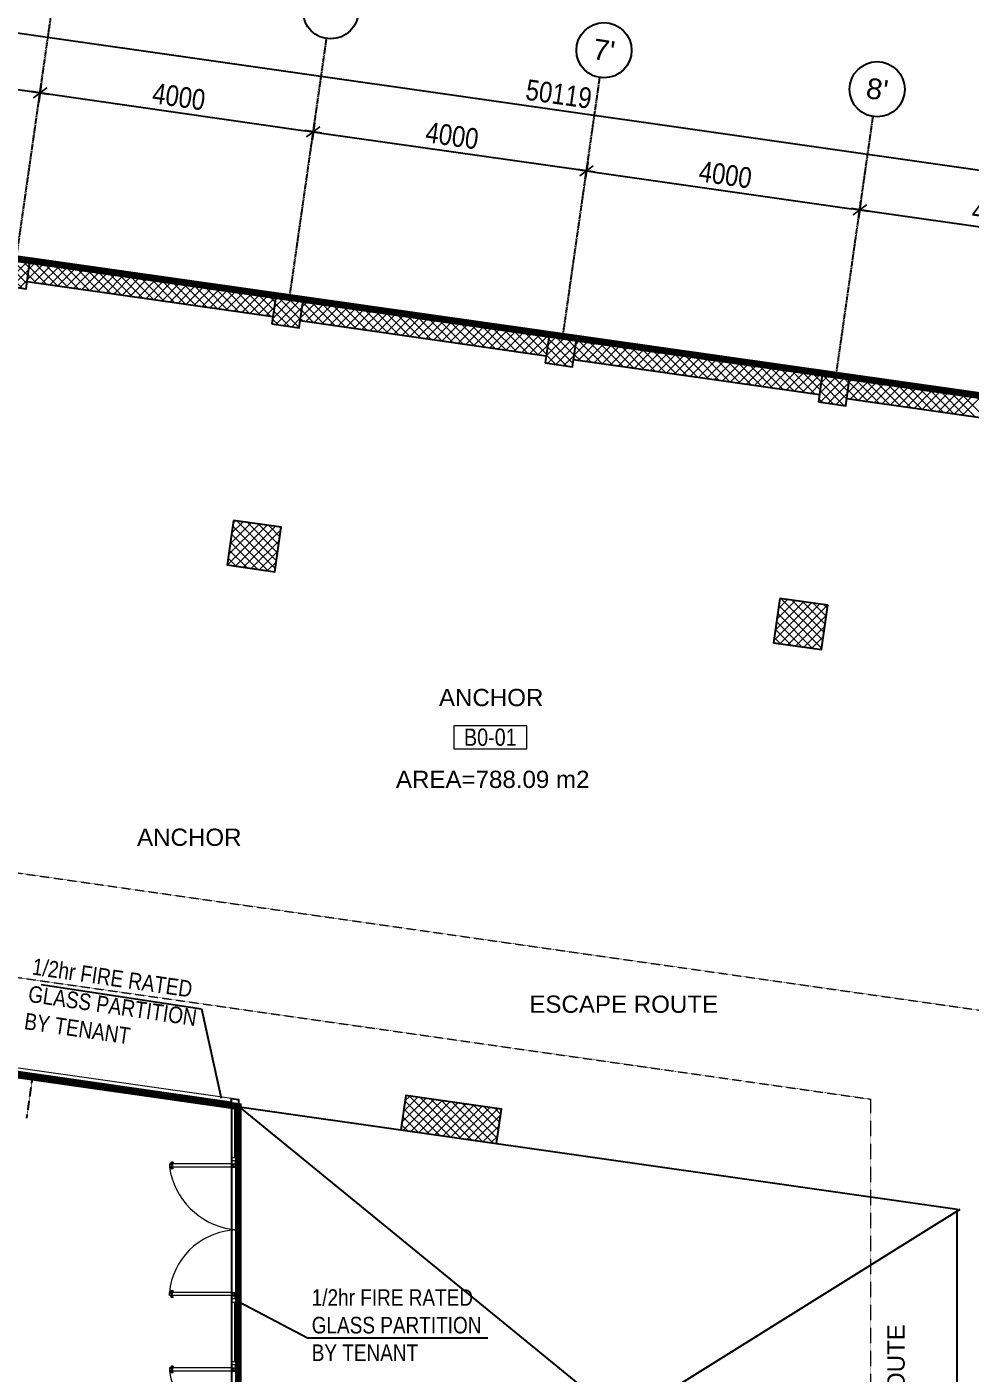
# Model space of a CAD drawing. Header units: inches. Extents: x 1217570 to 1371286, y 326920 to 480291.
# Drawn here: x 1298452 to 1312120, y 355890 to 375402 of the extents above; entities that cross this region are included whole.
import ezdxf
from ezdxf.enums import TextEntityAlignment as Align

# ---------------------------------------------------------------- set-up
doc = ezdxf.new("R2010")
doc.units = ezdxf.units.IN
doc.header["$MEASUREMENT"] = 0
for name, pattern in [('CENTER', [50.8, 31.75, -6.35, 6.35, -6.35]), ('DASHED2', [9.525, 6.35, -3.175]), ('DOT2', [3.175, 0, -3.175]), ('HIDDEN', [9.525, 6.35, -3.175])]:
    doc.linetypes.add(name, pattern=pattern)
for name, color, linetype, lineweight in [('A-GLASS', 4, 'Continuous', 5), ('A-HATCH CONCRETE', 254, 'Continuous', 5), ('A-LEASING LINE', 7, 'DASHED2', 9), ('A-LEASING NUMBER', 130, 'Continuous', 9), ('escape route', 8, 'HIDDEN', 15)]:
    doc.layers.add(name, color=color, linetype=linetype, lineweight=lineweight)
for name, color, linetype in [('Axis', 9, 'CENTER'), ('dim-axis', 15, 'Continuous'), ('FFNEW', 252, 'Continuous'), ('GLAZ', 4, 'Continuous'), ('S-COL', 210, 'Continuous'), ('S-WALL', 1, 'Continuous'), ('SHAFT', 7, 'Continuous'), ('STEEL', 5, 'Continuous'), ('TAXT', 3, 'Continuous'), ('TEXT', 181, 'Continuous')]:
    doc.layers.add(name, color=color, linetype=linetype)
doc.styles.add('ARIAL', font='ARIALN.TTF')
doc.styles.add('style1', font='arial.ttf')
doc.dimstyles.new('DIM-100', dxfattribs={"dimscale": 150, "dimtxt": 2, "dimasz": 1, "dimexe": 0.75, "dimexo": 1, "dimgap": 0.5, "dimtad": 1, "dimdec": 0, "dimzin": 11, "dimdsep": 46, "dimtxsty": 'ARIAL', "dimblk": 'R', "dimcen": 2.5, "dimdle": 1, "dimclrd": 256, "dimclre": 256, "dimclrt": 256, "dimazin": 0, "dimtfac": 1, "dimtdec": 0, "dimtix": 1, "dimtmove": 2, "dimatfit": 3, "dimldrblk": 'R', "dimtolj": 1, "dimtzin": 3, "dimlwd": -1, "dimlwe": 13, "dimarcsym": 0})
pattern_1 = [(45, (1341716.94, 266100.535), (-66.29126, 66.29126), []), (135, (1341716.94, 266100.535), (-66.29126, -66.29126), [])]
pattern_2 = [(45, (1341716.31, 266100.535), (-66.29126, 66.29126), []), (135, (1341716.31, 266100.535), (-66.29126, -66.29126), [])]

# ---------------------------------------------------------------- blocks, each defined once
blk = doc.blocks.new('R')
for p, q in [((-1.05, 0), (1.05, 0)), ((0, -1.05), (0, 1.05))]:
    blk.add_line(p, q)
at = {"color": 4, "lineweight": 13}
blk.add_line((-0.71, -0.71), (0.71, 0.71), dxfattribs=at)
blk = doc.blocks.new('*D93')
at = {"layer": 'Defpoints', "color": 0, "transparency": 16777216}
for p in [(1438420, 597346), (1438420, 597346), (1434244, 596396)]:
    blk.add_point(p, dxfattribs=at)
at = {"layer": 'dim-axis', "color": 251, "linetype": 'DOT2', "lineweight": 13, "transparency": 16777216}
for p, q in [((1434265, 596544), (1434476, 598023)), ((1438441, 597494), (1438436, 597457))]:
    blk.add_line(p, q, dxfattribs=at)
at = {"layer": 'dim-axis', "color": 251, "transparency": 16777216}
blk.add_line((1434579, 597894), (1438301, 597363), dxfattribs=at)
at = {"layer": 'dim-axis', "color": 251, "transparency": 16777216, "xscale": 120, "yscale": 120, "zscale": 120}
for p, rotation in [((1434460, 597911), 171.8736112541112), ((1438420, 597346), 351.8736112541112)]:
    blk.add_blockref('R', p, dxfattribs=dict(at, rotation=rotation))
at = {"layer": 'dim-axis', "color": 251, "transparency": 16777216, "insert": (1436472, 597854), "char_height": 300, "attachment_point": 5, "rotation": 351.8736, "style": 'ARIAL'}
blk.add_mtext('\\A1;4000', dxfattribs=at)
blk = doc.blocks.new('*D94')
at = {"layer": 'Defpoints', "color": 0, "transparency": 16777216}
for p in [(1438420, 597346), (1442380, 596781), (1442380, 596780)]:
    blk.add_point(p, dxfattribs=at)
at = {"layer": 'dim-axis', "color": 251, "linetype": 'DOT2', "lineweight": 13, "transparency": 16777216}
for p, q in [((1438441, 597494), (1438436, 597457)), ((1442359, 596632), (1442364, 596669))]:
    blk.add_line(p, q, dxfattribs=at)
at = {"layer": 'dim-axis', "color": 251, "transparency": 16777216}
blk.add_line((1438539, 597329), (1442261, 596797), dxfattribs=at)
at = {"layer": 'dim-axis', "color": 251, "transparency": 16777216, "xscale": 120, "yscale": 120, "zscale": 120}
for p, rotation in [((1438420, 597346), 171.8736112541112), ((1442380, 596780), 351.8736112541112)]:
    blk.add_blockref('R', p, dxfattribs=dict(at, rotation=rotation))
at = {"layer": 'dim-axis', "color": 251, "transparency": 16777216, "insert": (1440432, 597289), "char_height": 300, "attachment_point": 5, "rotation": 351.8736, "style": 'ARIAL'}
blk.add_mtext('\\A1;4000', dxfattribs=at)
blk = doc.blocks.new('*D95')
at = {"layer": 'Defpoints', "color": 0, "transparency": 16777216}
for p in [(1446339, 596215), (1446339, 596215), (1442163, 595265)]:
    blk.add_point(p, dxfattribs=at)
at = {"layer": 'dim-axis', "color": 251, "linetype": 'DOT2', "lineweight": 13, "transparency": 16777216}
for p, q in [((1442185, 595414), (1442396, 596892)), ((1446318, 596067), (1446323, 596104))]:
    blk.add_line(p, q, dxfattribs=at)
at = {"layer": 'dim-axis', "color": 251, "transparency": 16777216}
blk.add_line((1442499, 596763), (1446221, 596232), dxfattribs=at)
at = {"layer": 'dim-axis', "color": 251, "transparency": 16777216, "xscale": 120, "yscale": 120, "zscale": 120}
for p, rotation in [((1442380, 596780), 171.8736112541112), ((1446339, 596215), 351.8736112541112)]:
    blk.add_blockref('R', p, dxfattribs=dict(at, rotation=rotation))
at = {"layer": 'dim-axis', "color": 251, "transparency": 16777216, "insert": (1444392, 596724), "char_height": 300, "attachment_point": 5, "rotation": 351.8736, "style": 'ARIAL'}
blk.add_mtext('\\A1;4000', dxfattribs=at)
blk = doc.blocks.new('*D102')
at = {"layer": 'Defpoints', "color": 0, "transparency": 16777216}
for p in [(1420642, 597441), (1470715, 593565), (1470260, 590370)]:
    blk.add_point(p, dxfattribs=at)
at = {"layer": 'dim-axis', "color": 251, "linetype": 'DOT2', "lineweight": 13, "transparency": 16777216}
for p, q in [((1420663, 597590), (1421113, 600748)), ((1470281, 590519), (1470731, 593676))]:
    blk.add_line(p, q, dxfattribs=at)
at = {"layer": 'dim-axis', "color": 251, "transparency": 16777216}
blk.add_line((1421216, 600619), (1470596, 593582), dxfattribs=at)
at = {"layer": 'dim-axis', "color": 251, "transparency": 16777216, "xscale": 120, "yscale": 120, "zscale": 120}
for p, rotation in [((1421097, 600636), 171.8890881608404), ((1470715, 593565), 351.8890881608405)]:
    blk.add_blockref('R', p, dxfattribs=dict(at, rotation=rotation))
at = {"layer": 'dim-axis', "color": 251, "transparency": 16777216, "insert": (1445938, 597327), "char_height": 300, "attachment_point": 5, "rotation": 351.8891, "style": 'ARIAL'}
blk.add_mtext('\\A1;50119', dxfattribs=at)
blk = doc.blocks.new('*D77')
at = {"layer": 'Defpoints', "color": 0, "transparency": 16777216}
for p in [(1450492, 597002), (1446339, 596215), (1450299, 595650)]:
    blk.add_point(p, dxfattribs=at)
at = {"layer": 'dim-axis', "color": 251, "linetype": 'DOT2', "lineweight": 13, "transparency": 16777216}
for p, q in [((1450471, 596853), (1450283, 595538)), ((1446318, 596067), (1446323, 596104))]:
    blk.add_line(p, q, dxfattribs=at)
at = {"layer": 'dim-axis', "color": 251, "transparency": 16777216}
blk.add_line((1446458, 596198), (1450180, 595666), dxfattribs=at)
at = {"layer": 'dim-axis', "color": 251, "transparency": 16777216, "xscale": 120, "yscale": 120, "zscale": 120}
for p, rotation in [((1446339, 596215), 171.8736112541112), ((1450299, 595650), 351.8736112541112)]:
    blk.add_blockref('R', p, dxfattribs=dict(at, rotation=rotation))
at = {"layer": 'dim-axis', "color": 251, "transparency": 16777216, "insert": (1448352, 596158), "char_height": 300, "attachment_point": 5, "rotation": 351.8736, "style": 'ARIAL'}
blk.add_mtext('\\A1;4000', dxfattribs=at)
blk = doc.blocks.new('*D78')
at = {"layer": 'Defpoints', "color": 0, "transparency": 16777216}
for p in [(1450492, 597002), (1454452, 596437), (1454259, 595084)]:
    blk.add_point(p, dxfattribs=at)
at = {"layer": 'dim-axis', "color": 251, "linetype": 'DOT2', "lineweight": 13, "transparency": 16777216}
for p, q in [((1450471, 596853), (1450283, 595538)), ((1454431, 596288), (1454243, 594973))]:
    blk.add_line(p, q, dxfattribs=at)
at = {"layer": 'dim-axis', "color": 251, "transparency": 16777216}
blk.add_line((1450418, 595633), (1454140, 595101), dxfattribs=at)
at = {"layer": 'dim-axis', "color": 251, "transparency": 16777216, "xscale": 120, "yscale": 120, "zscale": 120}
for p, rotation in [((1450299, 595650), 171.8736112541112), ((1454259, 595084), 351.8736112541112)]:
    blk.add_blockref('R', p, dxfattribs=dict(at, rotation=rotation))
at = {"layer": 'dim-axis', "color": 251, "transparency": 16777216, "insert": (1452311, 595593), "char_height": 300, "attachment_point": 5, "rotation": 351.8736, "style": 'ARIAL'}
blk.add_mtext('\\A1;4000', dxfattribs=at)
blk = doc.blocks.new('SDGTFHHD')
at = {"color": 254, "linetype": 'Continuous', "ltscale": 100}
blk.add_lwpolyline([(1385707.2, 721236.9), (1385707.2, 726939.8), (1385507.2, 726936.9), (1383957.7, 726936.9), (1383957.7, 732936.9), (1380097, 732936.9), (1380097, 739738.1), (1381100.4, 739591), (1381133.7, 739788.3), (1381677.7, 743599.6), (1382720.6, 750905.2), (1382762.9, 751202.2), (1347097.7, 756262.5), (1346331.2, 744553.4), (1368108, 741445.4), (1368106.2, 734886.8), (1367207.9, 734886.8), (1367207.9, 734686.9), (1367207.9, 731436.9), (1359157.9, 731436.9), (1359157.9, 731236.9), (1359157.9, 721236.9), (1385707.2, 721236.9)], dxfattribs=at)
at = {"layer": 'A-GLASS', "color": 254}
for p, q in [((1368108, 741445.4), (1363730.8, 742070.1)), ((1368108, 740694), (1368108, 741445.4)), ((1368158, 740694), (1368158, 741438.3)), ((1368208, 740694), (1368208, 741431.1)), ((1368108, 737736.9), (1368108, 738594)), ((1368158, 737736.9), (1368158, 738594)), ((1368207.9, 737736.9), (1368208, 738594))]:
    blk.add_line(p, q, dxfattribs=at)
at = {"layer": 'A-GLASS', "color": 254, "ltscale": 0.5}
for p, q in [((1367253.4, 740598.5), (1367208, 740598.5)), ((1367208, 740598.5), (1367208, 740553.1)), ((1367253.4, 740553.1), (1367208, 740553.1)), ((1367212.5, 740594), (1367248.9, 740594)), ((1367212.5, 740594), (1367212.5, 740557.6)), ((1367212.5, 740557.6), (1367248.9, 740557.6)), ((1367228.4, 740598.5), (1367228.4, 740612.2)), ((1367228.4, 740553.1), (1367228.4, 740539.4)), ((1367235.3, 740598.5), (1367235.3, 740612.2)), ((1367235.3, 740553.1), (1367235.3, 740539.4)), ((1367265.2, 740623.5), (1367239.8, 740623.5)), ((1367265.2, 740616.7), (1367239.8, 740616.7)), ((1367239.8, 740584.9), (1367248.9, 740584.9)), ((1367239.8, 740584.9), (1367239.8, 740580.4)), ((1367253.4, 740580.4), (1367239.8, 740580.4)), ((1367239.8, 740571.3), (1367239.8, 740566.7)), ((1367253.4, 740571.3), (1367239.8, 740571.3)), ((1367239.8, 740566.7), (1367248.9, 740566.7)), ((1367265.2, 740534.9), (1367239.8, 740534.9)), ((1367265.2, 740528.1), (1367239.8, 740528.1)), ((1367244.4, 740580.4), (1367244.4, 740571.3)), ((1367248.9, 740594), (1367248.9, 740584.9)), ((1367248.9, 740566.7), (1367248.9, 740557.6)), ((1367253.4, 740598.5), (1367253.4, 740580.4)), ((1368117.1, 740598.5), (1367253.4, 740598.5)), ((1367253.4, 740571.3), (1367253.4, 740553.1)), ((1368117.1, 740553.1), (1367253.4, 740553.1)), ((1367265.2, 740623.5), (1367265.2, 740616.7)), ((1367265.2, 740528.1), (1367265.2, 740534.9)), ((1368117.1, 740598.5), (1368117.1, 740580.4)), ((1368117.1, 740598.5), (1368162.5, 740598.5)), ((1368117.1, 740580.4), (1368130.7, 740580.4)), ((1368117.1, 740571.3), (1368117.1, 740553.1)), ((1368117.1, 740571.3), (1368130.7, 740571.3)), ((1368117.1, 740553.1), (1368162.5, 740553.1)), ((1368158, 740594), (1368121.6, 740594)), ((1368121.6, 740594), (1368121.6, 740584.9)), ((1368130.7, 740584.9), (1368121.6, 740584.9)), ((1368130.7, 740566.7), (1368121.6, 740566.7)), ((1368121.6, 740566.7), (1368121.6, 740557.6)), ((1368158, 740557.6), (1368121.6, 740557.6)), ((1368126.2, 740580.4), (1368126.2, 740571.3)), ((1368130.7, 740584.9), (1368130.7, 740580.4)), ((1368130.7, 740571.3), (1368130.7, 740566.7)), ((1368158, 740594), (1368158, 740557.6)), ((1368162.5, 740644), (1368208, 740644)), ((1368162.5, 740644), (1368162.5, 740598.5)), ((1368162.5, 740598.5), (1368162.5, 740553.1)), ((1368162.5, 740598.5), (1368208, 740598.5)), ((1368167.1, 740603.1), (1368167.1, 740639.5)), ((1368167.1, 740639.5), (1368203.4, 740639.4)), ((1368167.1, 740603.1), (1368203.4, 740603.1)), ((1368203.4, 740603.1), (1368203.4, 740639.4)), ((1368208, 740644), (1368208, 740598.5)), ((1367253.4, 738734.9), (1367208, 738734.9)), ((1367208, 738689.4), (1367208, 738734.9)), ((1367212.5, 738730.4), (1367248.9, 738730.4)), ((1367212.5, 738694), (1367212.5, 738730.4)), ((1367228.4, 738734.9), (1367228.4, 738748.5)), ((1367235.3, 738734.9), (1367235.3, 738748.5)), ((1367265.2, 738759.9), (1367239.8, 738759.9)), ((1367265.2, 738753.1), (1367239.8, 738753.1)), ((1367239.8, 738721.3), (1367248.9, 738721.3)), ((1367239.8, 738716.7), (1367239.8, 738721.3)), ((1367253.4, 738716.7), (1367239.8, 738716.7)), ((1367244.4, 738707.6), (1367244.4, 738716.7)), ((1367248.9, 738721.3), (1367248.9, 738730.4)), ((1367253.4, 738716.7), (1367253.4, 738734.9)), ((1368117.1, 738734.9), (1367253.4, 738734.9)), ((1367265.2, 738759.9), (1367265.2, 738753.1)), ((1368117.1, 738716.7), (1368117.1, 738734.9)), ((1368117.1, 738734.9), (1368162.5, 738734.9)), ((1368117.1, 738716.7), (1368130.7, 738716.7)), ((1368158, 738730.4), (1368121.6, 738730.4)), ((1368121.6, 738721.3), (1368121.6, 738730.4)), ((1368130.7, 738721.3), (1368121.6, 738721.3)), ((1368126.2, 738707.6), (1368126.2, 738716.7)), ((1368130.7, 738716.7), (1368130.7, 738721.3)), ((1368158, 738694), (1368158, 738730.4)), ((1368162.5, 738689.4), (1368162.5, 738734.9)), ((1367253.4, 738689.5), (1367208, 738689.4)), ((1367212.5, 738694), (1367248.9, 738694)), ((1367228.4, 738689.4), (1367228.4, 738675.8)), ((1367235.3, 738689.4), (1367235.3, 738675.8)), ((1367239.8, 738703.1), (1367239.8, 738707.6)), ((1367253.4, 738707.6), (1367239.8, 738707.6)), ((1367239.8, 738703.1), (1367248.9, 738703.1)), ((1367265.2, 738671.3), (1367239.8, 738671.3)), ((1367265.2, 738664.4), (1367239.8, 738664.4)), ((1367248.9, 738694), (1367248.9, 738703.1)), ((1367253.4, 738689.5), (1367253.4, 738707.6)), ((1368117.1, 738689.4), (1367253.4, 738689.5)), ((1367265.2, 738664.4), (1367265.2, 738671.3)), ((1368117.1, 738689.4), (1368117.1, 738707.6)), ((1368117.1, 738707.6), (1368130.7, 738707.6)), ((1368117.1, 738689.4), (1368162.5, 738689.4)), ((1368121.6, 738694), (1368121.6, 738703.1)), ((1368130.7, 738703.1), (1368121.6, 738703.1)), ((1368158, 738694), (1368121.6, 738694)), ((1368130.7, 738703.1), (1368130.7, 738707.6)), ((1368162.5, 738644), (1368162.5, 738689.4)), ((1368162.5, 738689.4), (1368208, 738689.4)), ((1368162.5, 738644), (1368208, 738644)), ((1368167.1, 738684.9), (1368167.1, 738648.5)), ((1368167.1, 738684.9), (1368203.4, 738684.9)), ((1368167.1, 738648.5), (1368203.4, 738648.5)), ((1368203.4, 738684.9), (1368203.4, 738648.5)), ((1368208, 738644), (1368208, 738689.4)), ((1367253.4, 737641.5), (1367207.9, 737641.5)), ((1367207.9, 737641.5), (1367207.9, 737596)), ((1367253.4, 737596), (1367207.9, 737596)), ((1367212.5, 737636.9), (1367248.9, 737636.9)), ((1367212.5, 737636.9), (1367212.5, 737600.6)), ((1367212.5, 737600.6), (1367248.8, 737600.6)), ((1367228.4, 737641.5), (1367228.4, 737655.1)), ((1367228.4, 737596), (1367228.4, 737582.4)), ((1367235.2, 737641.5), (1367235.2, 737655.1)), ((1367235.2, 737596), (1367235.2, 737582.4)), ((1367265.2, 737666.5), (1367239.8, 737666.5)), ((1367265.2, 737659.7), (1367239.8, 737659.7)), ((1367239.8, 737627.8), (1367248.9, 737627.8)), ((1367239.8, 737627.8), (1367239.8, 737623.3)), ((1367253.4, 737623.3), (1367239.8, 737623.3)), ((1367239.8, 737614.2), (1367239.8, 737609.7)), ((1367253.4, 737614.2), (1367239.8, 737614.2)), ((1367239.8, 737609.7), (1367248.8, 737609.7)), ((1367265.2, 737577.8), (1367239.8, 737577.8)), ((1367265.2, 737571), (1367239.8, 737571)), ((1367244.3, 737623.3), (1367244.3, 737614.2)), ((1367248.8, 737609.7), (1367248.8, 737600.6)), ((1367248.9, 737636.9), (1367248.9, 737627.8)), ((1367253.4, 737641.5), (1367253.4, 737623.3)), ((1368117, 737641.5), (1367253.4, 737641.5)), ((1367253.4, 737614.2), (1367253.4, 737596)), ((1368117, 737596), (1367253.4, 737596)), ((1367265.2, 737666.5), (1367265.2, 737659.7)), ((1367265.2, 737571), (1367265.2, 737577.8)), ((1368117, 737641.5), (1368117, 737623.3)), ((1368117, 737641.5), (1368162.5, 737641.5)), ((1368117, 737623.3), (1368130.7, 737623.3)), ((1368117, 737614.2), (1368117, 737596)), ((1368117, 737614.2), (1368130.7, 737614.2)), ((1368117, 737596), (1368162.5, 737596)), ((1368157.9, 737636.9), (1368121.6, 737636.9)), ((1368121.6, 737636.9), (1368121.6, 737627.8)), ((1368130.7, 737627.8), (1368121.6, 737627.8)), ((1368130.7, 737609.7), (1368121.6, 737609.7)), ((1368121.6, 737609.7), (1368121.6, 737600.6)), ((1368157.9, 737600.6), (1368121.6, 737600.6)), ((1368126.1, 737623.3), (1368126.1, 737614.2)), ((1368130.7, 737627.8), (1368130.7, 737623.3)), ((1368130.7, 737614.2), (1368130.7, 737609.7)), ((1368157.9, 737636.9), (1368157.9, 737600.6)), ((1368162.5, 737686.9), (1368207.9, 737686.9)), ((1368162.5, 737686.9), (1368162.5, 737641.5)), ((1368162.5, 737641.5), (1368162.5, 737596)), ((1368162.5, 737641.5), (1368207.9, 737641.5)), ((1368167, 737646), (1368167, 737682.4)), ((1368167, 737682.4), (1368203.4, 737682.4)), ((1368167, 737646), (1368203.4, 737646)), ((1368203.4, 737646), (1368203.4, 737682.4)), ((1368207.9, 737686.9), (1368207.9, 737641.5))]:
    blk.add_line(p, q, dxfattribs=at)
at = {"layer": 'A-GLASS', "color": 254}
for points in [[(1368108, 740694), (1368208, 740694), (1368208, 740644), (1368108, 740644)], [(1368108, 738594), (1368208, 738594), (1368208, 738644), (1368108, 738644)], [(1368107.9, 737736.9), (1368207.9, 737736.9), (1368207.9, 737686.9), (1368107.9, 737686.9)]]:
    blk.add_lwpolyline(points, close=True, dxfattribs=at)
at = {"layer": 'A-GLASS', "color": 254, "ltscale": 0.5}
for centre in [(1368158.6, 740602.5), (1368158.6, 738685.5), (1368158.5, 737645.5)]:
    blk.add_circle(centre, 3.98, dxfattribs=at)
for centre, radius, start, end in [((1368270.6, 740713.1), 1074.6, 188.56447, 261.27177), ((1367239.8, 740612.2), 11.4, 90.02421, 179.97515), ((1367239.8, 740539.4), 11.4, 180.02485, 269.97579), ((1367239.8, 740612.2), 4.55, 90.02421, 179.97515), ((1367239.8, 740539.4), 4.55, 180.02485, 269.97579), ((1368215.3, 738632.9), 1012.5, 96.11396, 174.21627), ((1367239.8, 738748.5), 11.4, 90.02421, 179.97515), ((1367239.8, 738748.5), 4.55, 90.02421, 179.97515), ((1367239.8, 738675.8), 11.4, 180.02485, 269.97579), ((1367239.8, 738675.8), 4.55, 180.02485, 269.97579), ((1368270.5, 737756), 1074.6, 188.56447, 261.2303), ((1367239.8, 737655.1), 11.4, 90.02421, 179.97515), ((1367239.8, 737582.4), 11.4, 180.02485, 269.97579), ((1367239.8, 737655.1), 4.55, 90.02421, 179.97515), ((1367239.8, 737582.4), 4.55, 180.02485, 269.97579)]:
    blk.add_arc(centre, radius, start, end, dxfattribs=at)
at = {"layer": 'GLAZ', "color": 254}
blk.add_lwpolyline([(1368158, 741438.3), (1368108, 741445.4)], dxfattribs=at)
at = {"layer": 'SHAFT', "color": 254, "linetype": 'HIDDEN', "ltscale": 0.5}
blk.add_line((1365226.9, 741855), (1353114.2, 742979.1), dxfattribs=at)
at = {"layer": 'STEEL', "color": 254, "linetype": 'HIDDEN', "ltscale": 0.5}
blk.add_line((1365142.3, 741262.4), (1365227.1, 741856.4), dxfattribs=at)
blk = doc.blocks.new('SEDRGFE')
at = {"layer": 'A-HATCH CONCRETE'}
h = blk.add_hatch(dxfattribs=at)
h.set_pattern_fill('ANSI37', color=250, scale=750)
h.set_pattern_definition(pattern_2)
h.paths.add_polyline_path([(1368837, 706691), (1369233, 706634), (1369289, 707030), (1368893, 707087)])
h = blk.add_hatch(dxfattribs=at)
h.set_pattern_fill('ANSI37', color=250, scale=750)
h.set_pattern_definition(pattern_2)
h.paths.add_polyline_path([(1372796, 706126), (1373192, 706069), (1373249, 706465), (1372853, 706522)])
h = blk.add_hatch(dxfattribs=at)
h.set_pattern_fill('ANSI37', color=250, scale=750)
h.set_pattern_definition(pattern_2)
h.paths.add_polyline_path([(1376756, 705560), (1377152, 705504), (1377209, 705900), (1376813, 705956)])
h = blk.add_hatch(dxfattribs=at)
h.set_pattern_fill('ANSI37', color=250, scale=750)
h.set_pattern_definition(pattern_2)
h.paths.add_polyline_path([(1380716, 704995), (1381112, 704939), (1381168, 705335), (1380772, 705391)])
h = blk.add_hatch(dxfattribs=at)
h.set_pattern_fill('ANSI37', color=250, scale=750)
h.set_pattern_definition(pattern_1)
h.paths.add_polyline_path([(1372239, 703276), (1372147, 702633), (1372840, 702534), (1372932, 703178)])
h = blk.add_hatch(dxfattribs=at)
h.set_pattern_fill('ANSI37', color=250, scale=750)
h.set_pattern_definition(pattern_1)
h.paths.add_polyline_path([(1380158, 702146), (1380066, 701503), (1380759, 701404), (1380851, 702047)])
h = blk.add_hatch(dxfattribs=at)
h.set_pattern_fill('ANSI37', color=250, scale=750)
h.set_pattern_definition(pattern_1)
h.paths.add_polyline_path([(1376051, 694248), (1376121, 694743), (1374735, 694941), (1374665, 694446)])
at = {"color": 250, "linetype": 'Continuous', "ltscale": 100}
blk.add_lwpolyline([(1389810, 674588), (1389810, 680290), (1389610, 680288), (1388060, 680288), (1388060, 686288), (1384200, 686288), (1384200, 693089), (1385203, 692942), (1385236, 693139), (1385780, 696950), (1386823, 704256), (1386865, 704553), (1351200, 709613), (1350434, 697904), (1372211, 694796), (1372209, 688237), (1371310, 688237), (1371310, 688038), (1371310, 684788), (1363260, 684788), (1363260, 684588), (1363260, 674588), (1389810, 674588)], dxfattribs=at)
at = {"layer": 'A-GLASS', "color": 250}
for p, q in [((1372311, 694782), (1367833, 695421)), ((1372311, 694883), (1367848, 695520)), ((1372211, 694846), (1367890, 695463)), ((1372211, 694045), (1372211, 694796)), ((1372261, 694045), (1372261, 694789)), ((1372311, 694045), (1372311, 694782)), ((1372211, 691088), (1372211, 691945)), ((1372261, 691088), (1372261, 691945)), ((1372311, 691088), (1372311, 691945))]:
    blk.add_line(p, q, dxfattribs=at)
at = {"layer": 'A-GLASS', "color": 250, "ltscale": 0.5}
for p, q in [((1372220, 693949), (1372210, 693949)), ((1372220, 693904), (1372210, 693904)), ((1372220, 693949), (1372220, 693931)), ((1372220, 693949), (1372265, 693949)), ((1372220, 693931), (1372233, 693931)), ((1372220, 693922), (1372220, 693904)), ((1372220, 693922), (1372233, 693922)), ((1372220, 693904), (1372265, 693904)), ((1372261, 693945), (1372224, 693945)), ((1372224, 693945), (1372224, 693936)), ((1372233, 693936), (1372224, 693936)), ((1372233, 693917), (1372224, 693917)), ((1372224, 693917), (1372224, 693908)), ((1372261, 693908), (1372224, 693908)), ((1372229, 693931), (1372229, 693922)), ((1372233, 693936), (1372233, 693931)), ((1372233, 693922), (1372233, 693917)), ((1372261, 693945), (1372261, 693908)), ((1372265, 693995), (1372311, 693995)), ((1372265, 693995), (1372265, 693949)), ((1372265, 693949), (1372265, 693904)), ((1372265, 693949), (1372311, 693949)), ((1372270, 693954), (1372270, 693990)), ((1372270, 693990), (1372306, 693990)), ((1372270, 693954), (1372306, 693954)), ((1372306, 693954), (1372306, 693990)), ((1372311, 693995), (1372311, 693949)), ((1372220, 692086), (1372210, 692086)), ((1372220, 692067), (1372220, 692086)), ((1372220, 692086), (1372265, 692086)), ((1372265, 692040), (1372265, 692086)), ((1372220, 692040), (1372210, 692040)), ((1372220, 692067), (1372233, 692067)), ((1372220, 692040), (1372220, 692058)), ((1372220, 692058), (1372233, 692058)), ((1372220, 692040), (1372265, 692040)), ((1372261, 692081), (1372224, 692081)), ((1372224, 692072), (1372224, 692081)), ((1372233, 692072), (1372224, 692072)), ((1372224, 692045), (1372224, 692054)), ((1372233, 692054), (1372224, 692054)), ((1372261, 692045), (1372224, 692045)), ((1372229, 692058), (1372229, 692067)), ((1372233, 692067), (1372233, 692072)), ((1372233, 692054), (1372233, 692058)), ((1372261, 692045), (1372261, 692081)), ((1372265, 691995), (1372265, 692040)), ((1372265, 692040), (1372311, 692040)), ((1372265, 691995), (1372311, 691995)), ((1372270, 692036), (1372270, 691999)), ((1372270, 692036), (1372306, 692036)), ((1372270, 691999), (1372306, 691999)), ((1372306, 692036), (1372306, 691999)), ((1372311, 691995), (1372311, 692040)), ((1372220, 690992), (1372210, 690992)), ((1372220, 690947), (1372210, 690947)), ((1372220, 690992), (1372220, 690974)), ((1372220, 690992), (1372265, 690992)), ((1372220, 690974), (1372233, 690974)), ((1372220, 690965), (1372220, 690947)), ((1372220, 690965), (1372233, 690965)), ((1372220, 690947), (1372265, 690947)), ((1372261, 690988), (1372224, 690988)), ((1372224, 690988), (1372224, 690978)), ((1372233, 690978), (1372224, 690978)), ((1372233, 690960), (1372224, 690960)), ((1372224, 690960), (1372224, 690951)), ((1372261, 690951), (1372224, 690951)), ((1372229, 690974), (1372229, 690965)), ((1372233, 690978), (1372233, 690974)), ((1372233, 690965), (1372233, 690960)), ((1372261, 690988), (1372261, 690951)), ((1372265, 691038), (1372311, 691038)), ((1372265, 691038), (1372265, 690992)), ((1372265, 690992), (1372265, 690947)), ((1372265, 690992), (1372311, 690992)), ((1372270, 690997), (1372270, 691033)), ((1372270, 691033), (1372306, 691033)), ((1372270, 690997), (1372306, 690997)), ((1372306, 690997), (1372306, 691033)), ((1372311, 691038), (1372311, 690992))]:
    blk.add_line(p, q, dxfattribs=at)
at = {"layer": 'A-GLASS', "color": 250}
for points in [[(1372211, 694045), (1372311, 694045), (1372311, 693995), (1372211, 693995)], [(1372211, 691945), (1372311, 691945), (1372311, 691995), (1372211, 691995)], [(1372211, 691088), (1372311, 691088), (1372311, 691038), (1372211, 691038)]]:
    blk.add_lwpolyline(points, close=True, dxfattribs=at)
at = {"layer": 'A-GLASS', "color": 250, "ltscale": 0.5}
for centre in [(1372261, 693953), (1372261, 692036), (1372261, 690996)]:
    blk.add_circle(centre, 3.98, dxfattribs=at)
for centre, radius, start, end in [((1372373, 694064), 1075, 261.2718, 264.2305), ((1372318, 691983), 1013, 92.9889, 96.114)]:
    blk.add_arc(centre, radius, start, end, dxfattribs=at)
at = {"layer": 'A-HATCH CONCRETE', "color": 250, "linetype": 'Continuous'}
for p, q in [((1369251, 706762), (1369492, 707002)), ((1369259, 707035), (1369260, 707036)), ((1369274, 706917), (1369376, 707019)), ((1369539, 706693), (1369279, 706953)), ((1369693, 706671), (1369340, 707024)), ((1369343, 706721), (1369608, 706986)), ((1369459, 706704), (1369724, 706969)), ((1369848, 706649), (1369495, 707002)), ((1369575, 706688), (1369840, 706953)), ((1370003, 706626), (1369649, 706980)), ((1369691, 706671), (1369956, 706936)), ((1370157, 706604), (1369804, 706958)), ((1369807, 706654), (1370072, 706920)), ((1370312, 706582), (1369959, 706936)), ((1370467, 706560), (1370113, 706914)), ((1369384, 706715), (1369262, 706837)), ((1369923, 706638), (1370188, 706903)), ((1370039, 706621), (1370304, 706887)), ((1370155, 706605), (1370420, 706870)), ((1370621, 706538), (1370268, 706892)), ((1370271, 706588), (1370536, 706853)), ((1370387, 706572), (1370652, 706837)), ((1370776, 706516), (1370423, 706870)), ((1370503, 706555), (1370768, 706820)), ((1370931, 706494), (1370577, 706848)), ((1370619, 706539), (1370884, 706804)), ((1371085, 706472), (1370732, 706825)), ((1370735, 706522), (1371000, 706787)), ((1370851, 706505), (1371116, 706771)), ((1371240, 706450), (1370887, 706803)), ((1370967, 706489), (1371232, 706754)), ((1371395, 706428), (1371041, 706781)), ((1371083, 706472), (1371348, 706738)), ((1371549, 706406), (1371196, 706759)), ((1371199, 706456), (1371464, 706721)), ((1371704, 706384), (1371351, 706737)), ((1371315, 706439), (1371580, 706704)), ((1371431, 706423), (1371696, 706688)), ((1371859, 706362), (1371505, 706715)), ((1371547, 706406), (1371812, 706671)), ((1372013, 706340), (1371660, 706693)), ((1371663, 706390), (1371928, 706655)), ((1371779, 706373), (1372044, 706638)), ((1372168, 706317), (1371814, 706671)), ((1371895, 706356), (1372160, 706622)), ((1372323, 706295), (1371969, 706649)), ((1372011, 706340), (1372276, 706605)), ((1372477, 706273), (1372124, 706627)), ((1372127, 706323), (1372392, 706588)), ((1372243, 706307), (1372508, 706572)), ((1372632, 706251), (1372278, 706605)), ((1372359, 706290), (1372624, 706555)), ((1372787, 706229), (1372433, 706583)), ((1372475, 706274), (1372740, 706539)), ((1372825, 706323), (1372588, 706561)), ((1372842, 706439), (1372742, 706539)), ((1372855, 706521), (1372856, 706522)), ((1372591, 706257), (1372853, 706519)), ((1372707, 706240), (1372831, 706364)), ((1372898, 706515), (1372897, 706516)), ((1372971, 706505), (1372972, 706506)), ((1373053, 706493), (1373052, 706494)), ((1373087, 706488), (1373088, 706489)), ((1373203, 706472), (1373204, 706473)), ((1373208, 706471), (1373206, 706472)), ((1373214, 706217), (1373437, 706439)), ((1373236, 706372), (1373321, 706456)), ((1373560, 706119), (1373245, 706434)), ((1373287, 706158), (1373553, 706423)), ((1373715, 706097), (1373361, 706450)), ((1373403, 706141), (1373669, 706406)), ((1373869, 706075), (1373516, 706428)), ((1373519, 706125), (1373785, 706390)), ((1373635, 706108), (1373901, 706373)), ((1374024, 706053), (1373670, 706406)), ((1373751, 706091), (1374017, 706357)), ((1374178, 706031), (1373825, 706384)), ((1373867, 706075), (1374133, 706340)), ((1374333, 706008), (1373980, 706362)), ((1374488, 705986), (1374134, 706340)), ((1373251, 706163), (1373212, 706202)), ((1373405, 706141), (1373228, 706318)), ((1373983, 706058), (1374249, 706324)), ((1374100, 706042), (1374365, 706307)), ((1374216, 706025), (1374481, 706290)), ((1374642, 705964), (1374289, 706318)), ((1374332, 706009), (1374597, 706274)), ((1374797, 705942), (1374444, 706296)), ((1374448, 705992), (1374713, 706257)), ((1374564, 705976), (1374829, 706241)), ((1374952, 705920), (1374598, 706274)), ((1374680, 705959), (1374945, 706224)), ((1375106, 705898), (1374753, 706252)), ((1374796, 705942), (1375061, 706208)), ((1375261, 705876), (1374908, 706229)), ((1374912, 705926), (1375177, 706191)), ((1375028, 705909), (1375293, 706174)), ((1375416, 705854), (1375062, 706207)), ((1375144, 705893), (1375409, 706158)), ((1375570, 705832), (1375217, 706185)), ((1375260, 705876), (1375525, 706141)), ((1375725, 705810), (1375372, 706163)), ((1375880, 705788), (1375526, 706141)), ((1375376, 705860), (1375641, 706125)), ((1375492, 705843), (1375757, 706108)), ((1375608, 705827), (1375873, 706092)), ((1376034, 705766), (1375681, 706119)), ((1375724, 705810), (1375989, 706075)), ((1376189, 705744), (1375836, 706097)), ((1375840, 705793), (1376105, 706059)), ((1375956, 705777), (1376221, 706042)), ((1376344, 705721), (1375990, 706075)), ((1376072, 705760), (1376337, 706025)), ((1376498, 705699), (1376145, 706053)), ((1376188, 705744), (1376453, 706009)), ((1376653, 705677), (1376299, 706031)), ((1376304, 705727), (1376569, 705992)), ((1376420, 705711), (1376685, 705976)), ((1376775, 705688), (1376454, 706009)), ((1376536, 705694), (1376801, 705959)), ((1376791, 705804), (1376609, 705987)), ((1376808, 705920), (1376763, 705965)), ((1376916, 705942), (1376917, 705943)), ((1376920, 705941), (1376918, 705943)), ((1376652, 705677), (1376794, 705819)), ((1377032, 705925), (1377033, 705926)), ((1377074, 705919), (1377073, 705920)), ((1377148, 705908), (1377149, 705910)), ((1377177, 705672), (1377381, 705876)), ((1377426, 705567), (1377195, 705798)), ((1377199, 705826), (1377265, 705893)), ((1377581, 705545), (1377227, 705898)), ((1377232, 705595), (1377497, 705860)), ((1377348, 705578), (1377613, 705843)), ((1377736, 705523), (1377382, 705876)), ((1377464, 705562), (1377729, 705827)), ((1377890, 705501), (1377537, 705854)), ((1377580, 705545), (1377845, 705810)), ((1378045, 705479), (1377691, 705832)), ((1377696, 705528), (1377961, 705794)), ((1377812, 705512), (1378077, 705777)), ((1378200, 705457), (1377846, 705810)), ((1377928, 705495), (1378193, 705761)), ((1378354, 705435), (1378001, 705788)), ((1378044, 705479), (1378309, 705744)), ((1378509, 705412), (1378155, 705766)), ((1378664, 705390), (1378310, 705744)), ((1376768, 705661), (1376772, 705664)), ((1377272, 705589), (1377178, 705682)), ((1378160, 705462), (1378426, 705727)), ((1378276, 705446), (1378542, 705711)), ((1378392, 705429), (1378658, 705694)), ((1378818, 705368), (1378465, 705722)), ((1378508, 705413), (1378774, 705678)), ((1378973, 705346), (1378619, 705700)), ((1378624, 705396), (1378890, 705661)), ((1378740, 705379), (1379006, 705645)), ((1379127, 705324), (1378774, 705678)), ((1378856, 705363), (1379122, 705628)), ((1379282, 705302), (1378929, 705656)), ((1378972, 705346), (1379238, 705611)), ((1379437, 705280), (1379083, 705634)), ((1379089, 705330), (1379354, 705595)), ((1379205, 705313), (1379470, 705578)), ((1379591, 705258), (1379238, 705611)), ((1379321, 705297), (1379586, 705562)), ((1379746, 705236), (1379393, 705589)), ((1379437, 705280), (1379702, 705545)), ((1379901, 705214), (1379547, 705567)), ((1380055, 705192), (1379702, 705545)), ((1379553, 705263), (1379818, 705529)), ((1379669, 705247), (1379934, 705512)), ((1379785, 705230), (1380050, 705496)), ((1380210, 705170), (1379857, 705523)), ((1379901, 705214), (1380166, 705479)), ((1380365, 705148), (1380011, 705501)), ((1380017, 705197), (1380282, 705462)), ((1380133, 705181), (1380398, 705446)), ((1380519, 705126), (1380166, 705479)), ((1380249, 705164), (1380514, 705429)), ((1380674, 705103), (1380321, 705457)), ((1380365, 705148), (1380630, 705413)), ((1380741, 705169), (1380475, 705435)), ((1380481, 705131), (1380746, 705396)), ((1380758, 705285), (1380630, 705413)), ((1380786, 705389), (1380785, 705391)), ((1380861, 705379), (1380862, 705380)), ((1380941, 705367), (1380939, 705369)), ((1380977, 705362), (1380978, 705363)), ((1380597, 705114), (1380756, 705274)), ((1381093, 705345), (1381094, 705347)), ((1381095, 705345), (1381094, 705347)), ((1381139, 705127), (1381326, 705313)), ((1381293, 705015), (1381145, 705163)), ((1381161, 705281), (1381210, 705330)), ((1381447, 704993), (1381161, 705279)), ((1381177, 705032), (1381442, 705297)), ((1381602, 704971), (1381248, 705324)), ((1381293, 705015), (1381558, 705280)), ((1381757, 704949), (1381403, 705302)), ((1381409, 704999), (1381674, 705264)), ((1381525, 704982), (1381790, 705247)), ((1381911, 704927), (1381558, 705280)), ((1381641, 704965), (1381906, 705231)), ((1382066, 704905), (1381712, 705258)), ((1381757, 704949), (1382022, 705214)), ((1382221, 704883), (1381867, 705236)), ((1381873, 704932), (1382138, 705197)), ((1381989, 704916), (1382254, 705181)), ((1382375, 704861), (1382022, 705214)), ((1382105, 704899), (1382370, 705164)), ((1382530, 704839), (1382176, 705192)), ((1382685, 704816), (1382331, 705170)), ((1380713, 705098), (1380734, 705119)), ((1381138, 705037), (1381128, 705047)), ((1382221, 704883), (1382486, 705148)), ((1382337, 704866), (1382602, 705131)), ((1382453, 704850), (1382718, 705115)), ((1382839, 704794), (1382486, 705148)), ((1382569, 704833), (1382834, 705098)), ((1382994, 704772), (1382640, 705126)), ((1382685, 704816), (1382950, 705082)), ((1383149, 704750), (1382795, 705104)), ((1382801, 704800), (1383066, 705065))]:
    blk.add_line(p, q, dxfattribs=at)
at = {"layer": 'escape route', "color": 250, "ltscale": 0.5}
for p, q in [((1351543, 700675), (1385420, 695840)), ((1352816, 698978), (1381475, 694888)), ((1381475, 683734), (1381475, 694888))]:
    blk.add_line(p, q, dxfattribs=at)
at = {"layer": 'GLAZ', "color": 250}
blk.add_lwpolyline([(1372261, 694789), (1372211, 694796), (1372211, 694897), (1372311, 694883), (1372311, 694782)], dxfattribs=at)
at = {"layer": 'S-COL', "color": 250}
for points in [[(1368837, 706691), (1369233, 706634), (1369289, 707030), (1368893, 707087)], [(1372796, 706126), (1373192, 706069), (1373249, 706465), (1372853, 706522)], [(1376756, 705560), (1377152, 705504), (1377209, 705900), (1376813, 705956)], [(1380716, 704995), (1381112, 704939), (1381168, 705335), (1380772, 705391)], [(1372239, 703276), (1372147, 702633), (1372840, 702534), (1372932, 703178)], [(1380158, 702146), (1380066, 701503), (1380759, 701404), (1380851, 702047)], [(1376051, 694248), (1376121, 694743), (1374735, 694941), (1374665, 694446)]]:
    blk.add_lwpolyline(points, close=True, dxfattribs=at)
at = {"layer": 'S-WALL', "color": 250}
for points in [[(1386861, 704523), (1351200, 709613)], [(1372811, 706226), (1369247, 706734)], [(1376771, 705660), (1373207, 706169)], [(1380731, 705095), (1377167, 705604)], [(1384691, 704530), (1381126, 705039)]]:
    blk.add_lwpolyline(points, dxfattribs=at)
at = {"layer": 'SHAFT', "color": 250}
for p, q in [((1372325, 694772), (1382725, 686287)), ((1382767, 693289), (1371536, 686290))]:
    blk.add_line(p, q, dxfattribs=at)
blk.add_lwpolyline([(1371460, 688137), (1371460, 686290), (1382725, 686287), (1382725, 693288), (1372325, 694772), (1372325, 688138), (1371536, 688138), (1371536, 688137)], dxfattribs=at)
at = {"layer": 'TAXT', "color": 250, "ltscale": 100}
for p, q in [((1369450, 696551), (1371776, 696199)), ((1371776, 696199), (1372060, 694904)), ((1372311, 691954), (1373310, 691430))]:
    blk.add_line(p, q, dxfattribs=at)
blk.add_lwpolyline([(1373310, 691430), (1375924, 691430)], dxfattribs=at)
at = {"layer": 'TAXT', "color": 250, "ltscale": 100, "insert": (1369345, 696934), "char_height": 240, "width": 2569.66, "attachment_point": 1, "rotation": 351.7483, "style": 'ARIAL'}
blk.add_mtext('1/2hr FIRE RATED GLASS PARTITION\\PBY TENANT', dxfattribs=at)
at = {"layer": 'TAXT', "color": 250, "ltscale": 100, "insert": (1373373, 692133), "char_height": 240, "width": 2569.66, "attachment_point": 1, "style": 'ARIAL'}
blk.add_mtext('1/2hr FIRE RATED GLASS PARTITION\\PBY TENANT', dxfattribs=at)
at = {"layer": 'TEXT', "color": 250, "ltscale": 0.5, "style": 'style1'}
for s, p in [('ANCHOR ', (1370842, 698560)), ('ESCAPE ROUTE', (1376526, 696140))]:
    blk.add_text(s, height=250, dxfattribs=at).set_placement(p)
blk.add_text('ESCAPE ROUTE', height=250, rotation=90, dxfattribs=at).set_placement((1381966, 688891))
blk = doc.blocks.new('LEASING')
at = {"layer": 'A-LEASING NUMBER'}
blk.add_lwpolyline([(0, 0), (1057, 0), (1057, 336), (0, 336)], close=True, dxfattribs=at)
at = {"layer": 'A-LEASING NUMBER', "style": 'ARIAL'}
blk.add_attdef('4TH-01', text='', height=250, dxfattribs=at).set_placement((530, 170), align=Align.MIDDLE_CENTER)
blk = doc.blocks.new('SGSR')
at = {"layer": 'Axis', "color": 251, "ltscale": 0.5}
for p, q in [((1438075.2, 594930.6), (1438613, 598697.5)), ((1442034.9, 594365.5), (1442572.8, 598132.4)), ((1445994.7, 593800.3), (1446532.5, 597567.2)), ((1449954.6, 593235.2), (1450492.3, 597001.9))]:
    blk.add_line(p, q, dxfattribs=at)
at = {"layer": 'Axis', "color": 251, "linetype": 'Continuous'}
for centre in [(1442632.5, 598527.9), (1446592.2, 597962.7), (1450552, 597397.6)]:
    blk.add_circle(centre, 400, dxfattribs=at)
at = {"layer": 'S-WALL', "color": 251}
blk.add_lwpolyline([(1417889.2, 562458.6), (1468019.2, 562458.6), (1469810.8, 590401.2), (1420184.3, 597484.1)], close=True, dxfattribs=at)
at = {"layer": 'Axis', "color": 251, "linetype": 'Continuous', "style": 'style1'}
for s, p in [("7'", (1446592.2, 597962.7)), ("8'", (1450552, 597397.6))]:
    blk.add_text(s, height=300, rotation=351.41133, dxfattribs=at).set_placement(p, align=Align.MIDDLE)
at = {"layer": 'dim-axis', "color": 251}
dim = blk.add_aligned_dim(p1=(1420641.6, 597441.4), p2=(1470259.6, 590370.1), distance=3227.1, dimstyle='DIM-100', override={"dimasz": 0.8, "dimclrd": 251, "dimclre": 251, "dimclrt": 251}, dxfattribs=at)
dim.commit()
dim.dimension.update_dxf_attribs({"geometry": '*D102', "text_midpoint": (1445938.1, 597326.5)})
for base, p1, p2, picture, middle in [((1438420, 597345.8), (1434243.9, 596395.8), (1438420, 597345.8), '*D93', (1436472.4, 597854.4)), ((1442379.7, 596780.4), (1438420, 597345.8), (1442379.7, 596780.6), '*D94', (1440432.1, 597289)), ((1446339.4, 596215), (1442163.4, 595265.2), (1446339.5, 596215.5), '*D95', (1444391.8, 596723.5)), ((1450299.2, 595649.5), (1446339.5, 596215.5), (1450492.3, 597001.9), '*D77', (1448351.6, 596158.1)), ((1454259.1, 595084.1), (1450492.3, 597001.9), (1454452.2, 596436.6), '*D78', (1452311.4, 595592.7))]:
    dim = blk.add_linear_dim(base=base, p1=p1, p2=p2, angle=171.87361, dimstyle='DIM-100', override={"dimasz": 0.8, "dimclrd": 251, "dimclre": 251, "dimclrt": 251}, dxfattribs=at)
    dim.commit()
    dim.dimension.update_dxf_attribs({"geometry": picture, "text_midpoint": middle})

msp = doc.modelspace()

# ---------------------------------------------------------------- linework, layer by layer
at = {"layer": 'A-LEASING LINE', "color": 6, "const_width": 100}
msp.add_lwpolyline([(1280406, 374585), (1279639, 362876), (1301516, 359754), (1301516, 353209), (1300616, 353210), (1300616, 349659), (1292566, 349659), (1292566, 339559), (1318915, 339559), (1318915, 345159), (1317165, 345159), (1317165, 351184), (1313305, 351184), (1313305, 358173), (1314328, 358026), (1315479, 366167), (1315487, 366166), (1315974, 369531), (1280406, 374585)], dxfattribs=at)

# ---------------------------------------------------------------- block references
at = {"layer": 'A-LEASING NUMBER'}
msp.add_blockref('LEASING', (1304637, 364937), dxfattribs=at).add_auto_attribs({'4TH-01': 'B0-01'})
at = {"layer": 'FFNEW', "color": 6, "linetype": 'Continuous'}
for name, p in [('SGSR', (-139778, -222899)), ('SDGTFHHD', (-66692, -381677)), ('SEDRGFE', (-70794, -335028))]:
    msp.add_blockref(name, p, dxfattribs=at)

# ---------------------------------------------------------------- texts
at = {"layer": 'TEXT', "ltscale": 0.5, "style": 'style1'}
for s, p in [('ANCHOR ', (1304423, 365557)), ('AREA=788.09 m2 ', (1303799, 364371))]:
    msp.add_text(s, height=250, dxfattribs=at).set_placement(p)

doc.saveas('drawing.dxf')
